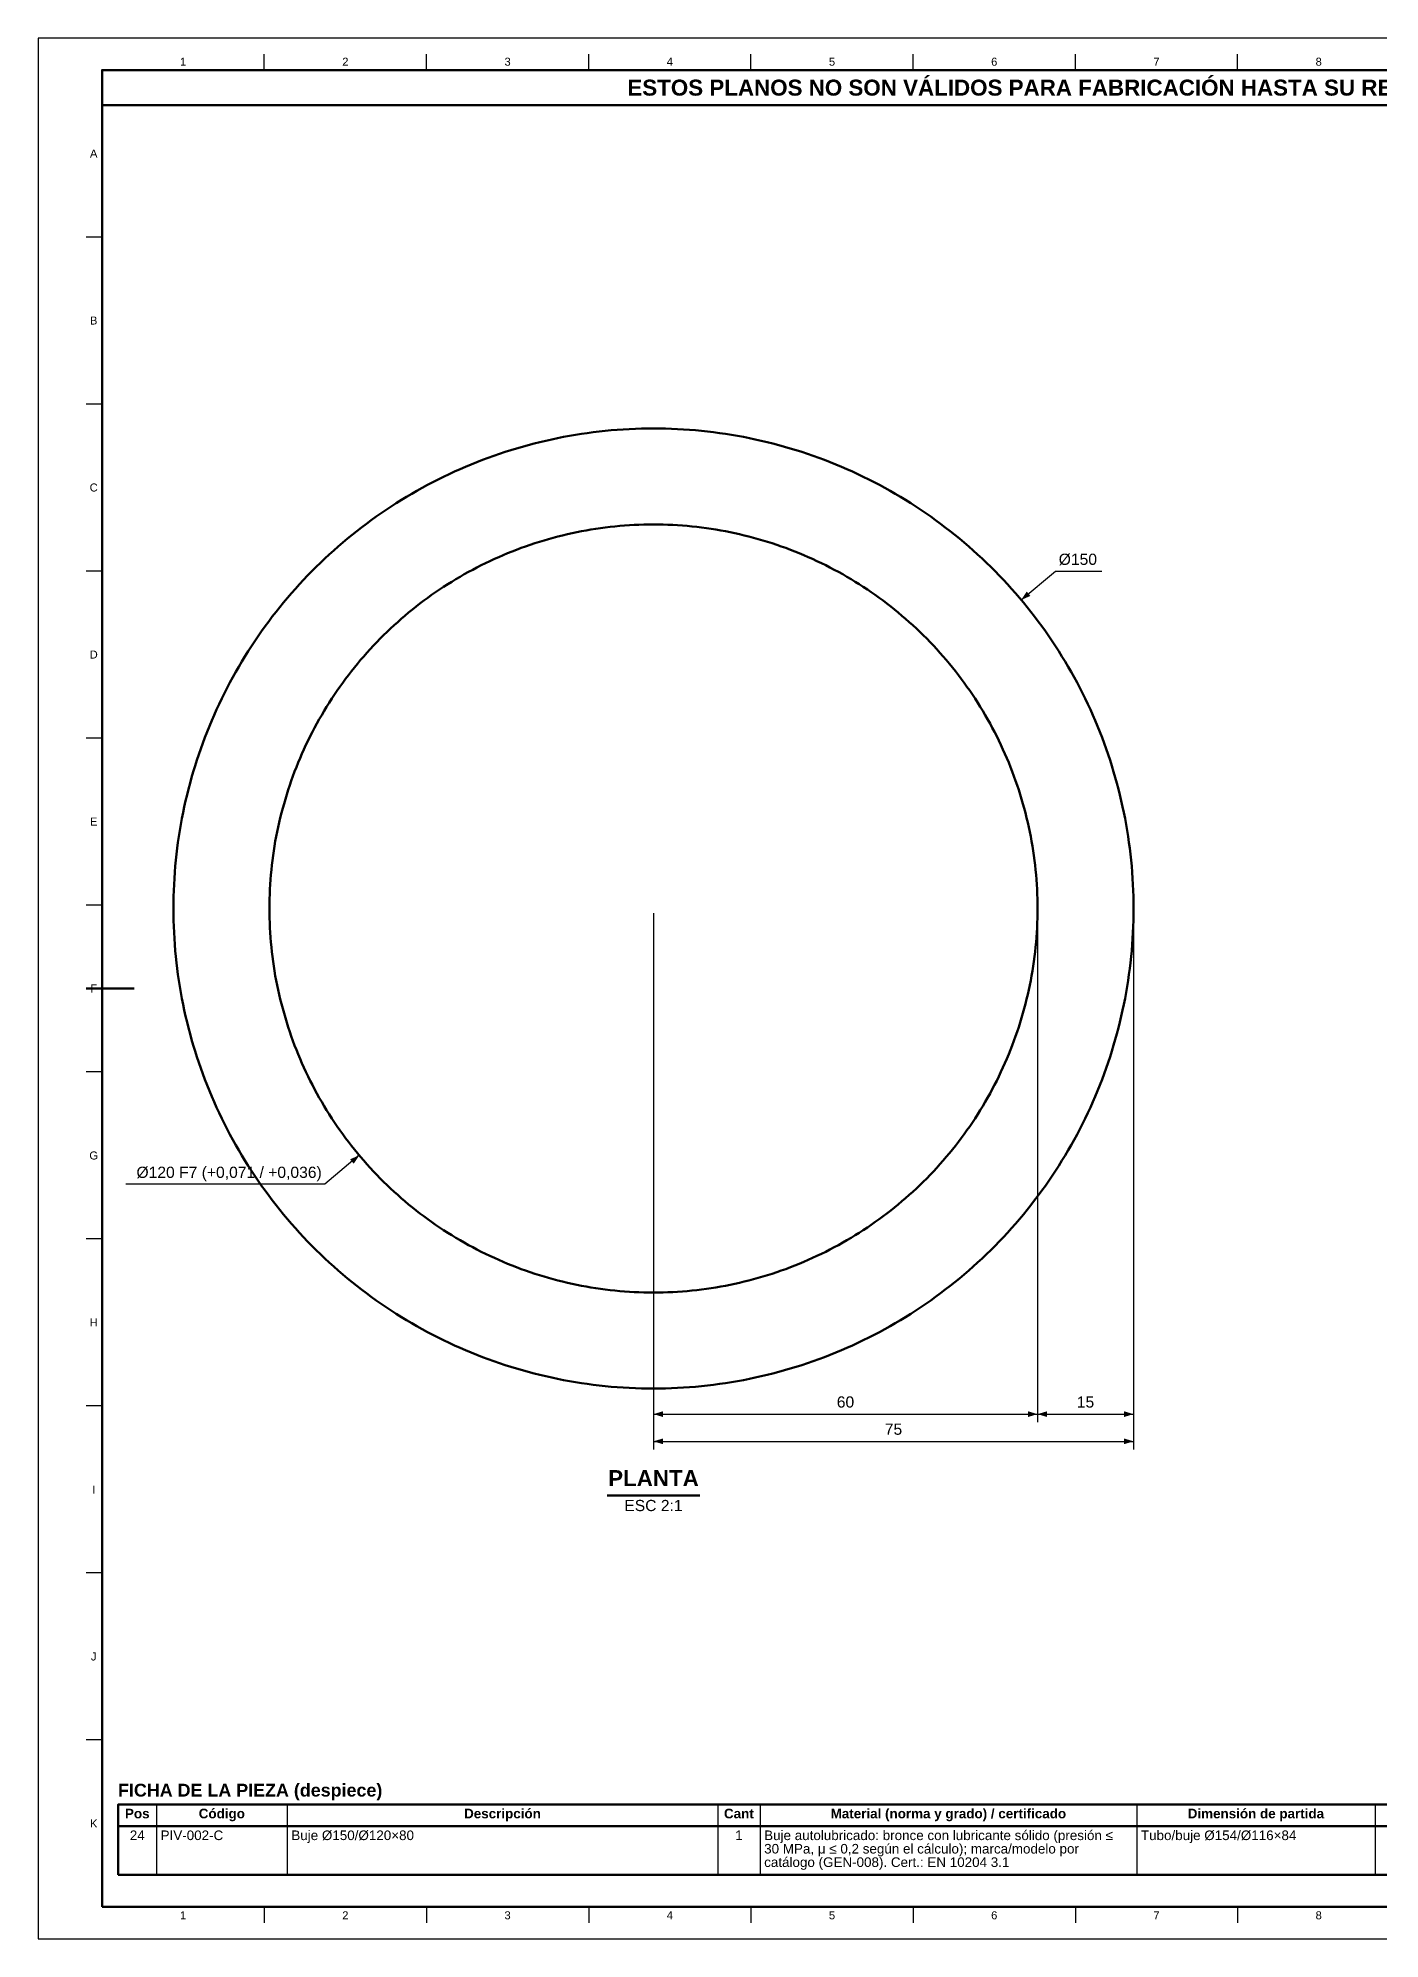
# Model space of a CAD drawing. Header units: millimetres. Extents: x 0 to 841, y 0 to 594.
# Drawn here: x 0 to 419, y 0 to 594 of the extents above; entities that cross this region are included whole.
import ezdxf
from ezdxf.enums import TextEntityAlignment as Align

# ---------------------------------------------------------------- set-up
doc = ezdxf.new("R2010")
doc.units = ezdxf.units.MM
for name, color, linetype, lineweight in [('COTA', 7, 'CONTINUOUS', 25), ('FINA', 7, 'CONTINUOUS', 25), ('MARCO', 7, 'CONTINUOUS', 70), ('TXT', 7, 'CONTINUOUS', 25), ('VIS', 7, 'CONTINUOUS', 50)]:
    doc.layers.add(name, color=color, linetype=linetype, lineweight=lineweight)
doc.styles.add('STD', font='LiberationSans-Regular.ttf')
doc.styles.add('STDB', font='LiberationSans-Bold.ttf')

msp = doc.modelspace()

# ---------------------------------------------------------------- linework, layer by layer
at = {"layer": 'COTA'}
for p, q in [((307.21, 418.42), (317.93, 427.42)), ((317.93, 427.42), (332.38, 427.42)), ((192.3, 320.5), (192.3, 161.5)), ((192.3, 320.5), (192.3, 153)), ((312.3, 320.5), (312.3, 161.5)), ((312.3, 320.5), (312.3, 161.5)), ((342.3, 320.5), (342.3, 161.5)), ((342.3, 320.5), (342.3, 153)), ((100.38, 244.87), (89.65, 235.87)), ((89.65, 235.87), (27.41, 235.87)), ((192.3, 164), (312.3, 164)), ((312.3, 164), (342.3, 164)), ((192.3, 155.5), (342.3, 155.5))]:
    msp.add_line(p, q, dxfattribs=at)
for points in [[(307.21, 418.42), (310.08, 419.66), (308.93, 421.04)], [(100.38, 244.87), (97.5, 243.63), (98.66, 242.25)], [(192.3, 164), (195.3, 163.1), (195.3, 164.9)], [(312.3, 164), (309.3, 164.9), (309.3, 163.1)], [(312.3, 164), (315.3, 163.1), (315.3, 164.9)], [(342.3, 164), (339.3, 164.9), (339.3, 163.1)], [(192.3, 155.5), (195.3, 154.6), (195.3, 156.4)], [(342.3, 155.5), (339.3, 156.4), (339.3, 154.6)]]:
    msp.add_solid(points, dxfattribs=at)
at = {"layer": 'FINA'}
for p, q in [((70.69, 584), (70.69, 589)), ((121.38, 584), (121.38, 589)), ((172.06, 584), (172.06, 589)), ((222.75, 584), (222.75, 589)), ((273.44, 584), (273.44, 589)), ((324.12, 584), (324.12, 589)), ((374.81, 584), (374.81, 589)), ((20, 531.82), (15, 531.82)), ((20, 479.64), (15, 479.64)), ((20, 427.45), (15, 427.45)), ((20, 375.27), (15, 375.27)), ((20, 323.09), (15, 323.09)), ((20, 270.91), (15, 270.91)), ((20, 218.73), (15, 218.73)), ((20, 166.55), (15, 166.55)), ((20, 114.36), (15, 114.36)), ((20, 62.18), (15, 62.18)), ((37.01, 42), (37.01, 20)), ((77.85, 42), (77.85, 20)), ((212.38, 42), (212.38, 20)), ((225.59, 42), (225.59, 20)), ((343.31, 42), (343.31, 20)), ((417.78, 42), (417.78, 20)), ((25, 35.2), (646, 35.2)), ((70.69, 10), (70.69, 5)), ((121.38, 10), (121.38, 5)), ((172.06, 10), (172.06, 5)), ((222.75, 10), (222.75, 5)), ((273.44, 10), (273.44, 5)), ((324.12, 10), (324.12, 5)), ((374.81, 10), (374.81, 5))]:
    msp.add_line(p, q, dxfattribs=at)
msp.add_lwpolyline([(0, 0), (841, 0), (841, 594), (0, 594)], close=True, dxfattribs=at)
at = {"layer": 'MARCO'}
msp.add_line((15, 297), (30, 297), dxfattribs=at)
for points in [[(20, 10), (831, 10), (831, 584), (20, 584)], [(20, 573), (831, 573), (831, 584), (20, 584)]]:
    msp.add_lwpolyline(points, close=True, dxfattribs=at)
at = {"layer": 'VIS'}
for p, q in [((177.84, 138.6), (206.77, 138.6)), ((25, 42), (25, 20)), ((25, 20), (646, 20))]:
    msp.add_line(p, q, dxfattribs=at)
for points in [[(342.3, 322), (342.29, 323.88), (342.25, 325.77), (342.19, 327.65), (342.11, 329.54), (342.01, 331.42), (341.88, 333.3), (341.72, 335.18), (341.54, 337.05), (341.34, 338.93), (341.12, 340.8), (340.87, 342.67), (340.6, 344.53), (340.3, 346.4), (339.99, 348.25), (339.64, 350.11), (339.28, 351.96), (338.89, 353.8), (338.48, 355.64), (338.05, 357.47), (337.59, 359.3), (337.11, 361.13), (336.61, 362.94), (336.08, 364.75), (335.53, 366.56), (334.96, 368.35), (334.37, 370.14), (333.75, 371.92), (333.11, 373.7), (332.45, 375.46), (331.77, 377.22), (331.06, 378.97), (330.34, 380.71), (329.59, 382.44), (328.82, 384.16), (328.03, 385.87), (327.21, 387.57), (326.38, 389.26), (325.52, 390.94), (324.65, 392.61), (323.75, 394.26), (322.83, 395.91), (321.89, 397.54), (320.93, 399.17), (319.95, 400.78), (318.95, 402.37), (317.93, 403.96), (316.89, 405.53), (315.83, 407.09), (314.75, 408.64), (313.65, 410.17), (312.54, 411.69), (311.4, 413.19), (310.24, 414.68), (309.07, 416.15), (307.88, 417.61), (306.67, 419.06), (305.44, 420.49), (304.19, 421.9), (302.93, 423.3), (301.65, 424.68), (300.35, 426.05), (299.03, 427.4), (297.7, 428.73), (296.35, 430.05), (294.98, 431.35), (293.6, 432.63), (292.2, 433.89), (290.79, 435.14), (289.36, 436.37), (287.91, 437.58), (286.46, 438.77), (284.98, 439.94), (283.49, 441.1), (281.99, 442.24), (280.47, 443.35), (278.94, 444.45), (277.39, 445.53), (275.83, 446.59), (274.26, 447.63), (272.68, 448.65), (271.08, 449.65), (269.47, 450.63), (267.84, 451.59), (266.21, 452.53), (264.56, 453.45), (262.91, 454.34), (261.24, 455.22), (259.56, 456.08), (257.87, 456.91), (256.17, 457.72), (254.46, 458.52), (252.74, 459.29), (251.01, 460.03), (249.27, 460.76), (247.52, 461.47), (245.76, 462.15), (244, 462.81), (242.22, 463.45), (240.44, 464.06), (238.65, 464.66), (236.86, 465.23), (235.05, 465.78), (233.24, 466.3), (231.43, 466.81), (229.6, 467.29), (227.78, 467.74), (225.94, 468.18), (224.1, 468.59), (222.26, 468.98), (220.41, 469.34), (218.55, 469.68), (216.7, 470), (214.84, 470.3), (212.97, 470.57), (211.1, 470.82), (209.23, 471.04), (207.36, 471.24), (205.48, 471.42), (203.6, 471.57), (201.72, 471.7), (199.84, 471.81), (197.95, 471.89), (196.07, 471.95), (194.19, 471.99), (192.3, 472), (190.42, 471.99), (188.53, 471.95), (186.65, 471.89), (184.76, 471.81), (182.88, 471.7), (181, 471.57), (179.12, 471.42), (177.25, 471.24), (175.37, 471.04), (173.5, 470.82), (171.63, 470.57), (169.77, 470.3), (167.91, 470), (166.05, 469.68), (164.19, 469.34), (162.34, 468.98), (160.5, 468.59), (158.66, 468.18), (156.83, 467.74), (155, 467.29), (153.18, 466.81), (151.36, 466.3), (149.55, 465.78), (147.75, 465.23), (145.95, 464.66), (144.16, 464.06), (142.38, 463.45), (140.6, 462.81), (138.84, 462.15), (137.08, 461.47), (135.33, 460.76), (133.6, 460.03), (131.87, 459.29), (130.14, 458.52), (128.43, 457.72), (126.73, 456.91), (125.04, 456.08), (123.36, 455.22), (121.7, 454.34), (120.04, 453.45), (118.39, 452.53), (116.76, 451.59), (115.14, 450.63), (113.53, 449.65), (111.93, 448.65), (110.34, 447.63), (108.77, 446.59), (107.21, 445.53), (105.67, 444.45), (104.13, 443.35), (102.62, 442.24), (101.11, 441.1), (99.62, 439.94), (98.15, 438.77), (96.69, 437.58), (95.24, 436.37), (93.81, 435.14), (92.4, 433.89), (91, 432.63), (89.62, 431.35), (88.25, 430.05), (86.9, 428.73), (85.57, 427.4), (84.25, 426.05), (82.96, 424.68), (81.67, 423.3), (80.41, 421.9), (79.16, 420.49), (77.93, 419.06), (76.72, 417.61), (75.53, 416.15), (74.36, 414.68), (73.2, 413.19), (72.07, 411.69), (70.95, 410.17), (69.85, 408.64), (68.77, 407.09), (67.71, 405.53), (66.67, 403.96), (65.65, 402.37), (64.65, 400.78), (63.67, 399.17), (62.71, 397.54), (61.77, 395.91), (60.86, 394.26), (59.96, 392.61), (59.08, 390.94), (58.23, 389.26), (57.39, 387.57), (56.58, 385.87), (55.79, 384.16), (55.02, 382.44), (54.27, 380.71), (53.54, 378.97), (52.83, 377.22), (52.15, 375.46), (51.49, 373.7), (50.85, 371.92), (50.24, 370.14), (49.64, 368.35), (49.07, 366.56), (48.52, 364.75), (48, 362.94), (47.49, 361.13), (47.01, 359.3), (46.56, 357.47), (46.12, 355.64), (45.71, 353.8), (45.32, 351.96), (44.96, 350.11), (44.62, 348.25), (44.3, 346.4), (44, 344.53), (43.73, 342.67), (43.48, 340.8), (43.26, 338.93), (43.06, 337.05), (42.88, 335.18), (42.73, 333.3), (42.6, 331.42), (42.49, 329.54), (42.41, 327.65), (42.35, 325.77), (42.31, 323.88), (42.3, 322), (42.31, 320.12), (42.35, 318.23), (42.41, 316.35), (42.49, 314.46), (42.6, 312.58), (42.73, 310.7), (42.88, 308.82), (43.06, 306.95), (43.26, 305.07), (43.48, 303.2), (43.73, 301.33), (44, 299.47), (44.3, 297.6), (44.62, 295.75), (44.96, 293.89), (45.32, 292.04), (45.71, 290.2), (46.12, 288.36), (46.56, 286.53), (47.01, 284.7), (47.49, 282.87), (48, 281.06), (48.52, 279.25), (49.07, 277.44), (49.64, 275.65), (50.24, 273.86), (50.85, 272.08), (51.49, 270.3), (52.15, 268.54), (52.83, 266.78), (53.54, 265.03), (54.27, 263.29), (55.02, 261.56), (55.79, 259.84), (56.58, 258.13), (57.39, 256.43), (58.23, 254.74), (59.08, 253.06), (59.96, 251.39), (60.86, 249.74), (61.77, 248.09), (62.71, 246.46), (63.67, 244.83), (64.65, 243.22), (65.65, 241.63), (66.67, 240.04), (67.71, 238.47), (68.77, 236.91), (69.85, 235.36), (70.95, 233.83), (72.07, 232.31), (73.2, 230.81), (74.36, 229.32), (75.53, 227.85), (76.72, 226.39), (77.93, 224.94), (79.16, 223.51), (80.41, 222.1), (81.67, 220.7), (82.96, 219.32), (84.25, 217.95), (85.57, 216.6), (86.9, 215.27), (88.25, 213.95), (89.62, 212.65), (91, 211.37), (92.4, 210.11), (93.81, 208.86), (95.24, 207.63), (96.69, 206.42), (98.15, 205.23), (99.62, 204.06), (101.11, 202.9), (102.62, 201.76), (104.13, 200.65), (105.67, 199.55), (107.21, 198.47), (108.77, 197.41), (110.34, 196.37), (111.93, 195.35), (113.53, 194.35), (115.14, 193.37), (116.76, 192.41), (118.39, 191.47), (120.04, 190.55), (121.7, 189.66), (123.36, 188.78), (125.04, 187.92), (126.73, 187.09), (128.43, 186.28), (130.14, 185.48), (131.87, 184.71), (133.6, 183.97), (135.33, 183.24), (137.08, 182.53), (138.84, 181.85), (140.6, 181.19), (142.38, 180.55), (144.16, 179.94), (145.95, 179.34), (147.75, 178.77), (149.55, 178.22), (151.36, 177.7), (153.18, 177.19), (155, 176.71), (156.83, 176.26), (158.66, 175.82), (160.5, 175.41), (162.34, 175.02), (164.19, 174.66), (166.05, 174.32), (167.91, 174), (169.77, 173.7), (171.63, 173.43), (173.5, 173.18), (175.37, 172.96), (177.25, 172.76), (179.12, 172.58), (181, 172.43), (182.88, 172.3), (184.76, 172.19), (186.65, 172.11), (188.53, 172.05), (190.42, 172.01), (192.3, 172), (194.19, 172.01), (196.07, 172.05), (197.95, 172.11), (199.84, 172.19), (201.72, 172.3), (203.6, 172.43), (205.48, 172.58), (207.36, 172.76), (209.23, 172.96), (211.1, 173.18), (212.97, 173.43), (214.84, 173.7), (216.7, 174), (218.55, 174.32), (220.41, 174.66), (222.26, 175.02), (224.1, 175.41), (225.94, 175.82), (227.78, 176.26), (229.6, 176.71), (231.43, 177.19), (233.24, 177.7), (235.05, 178.22), (236.86, 178.77), (238.65, 179.34), (240.44, 179.94), (242.22, 180.55), (244, 181.19), (245.76, 181.85), (247.52, 182.53), (249.27, 183.24), (251.01, 183.97), (252.74, 184.71), (254.46, 185.48), (256.17, 186.28), (257.87, 187.09), (259.56, 187.92), (261.24, 188.78), (262.91, 189.66), (264.56, 190.55), (266.21, 191.47), (267.84, 192.41), (269.47, 193.37), (271.08, 194.35), (272.68, 195.35), (274.26, 196.37), (275.83, 197.41), (277.39, 198.47), (278.94, 199.55), (280.47, 200.65), (281.99, 201.76), (283.49, 202.9), (284.98, 204.06), (286.46, 205.23), (287.91, 206.42), (289.36, 207.63), (290.79, 208.86), (292.2, 210.11), (293.6, 211.37), (294.98, 212.65), (296.35, 213.95), (297.7, 215.27), (299.03, 216.6), (300.35, 217.95), (301.65, 219.32), (302.93, 220.7), (304.19, 222.1), (305.44, 223.51), (306.67, 224.94), (307.88, 226.39), (309.07, 227.85), (310.24, 229.32), (311.4, 230.81), (312.54, 232.31), (313.65, 233.83), (314.75, 235.36), (315.83, 236.91), (316.89, 238.47), (317.93, 240.04), (318.95, 241.63), (319.95, 243.22), (320.93, 244.83), (321.89, 246.46), (322.83, 248.09), (323.75, 249.74), (324.65, 251.39), (325.52, 253.06), (326.38, 254.74), (327.21, 256.43), (328.03, 258.13), (328.82, 259.84), (329.59, 261.56), (330.34, 263.29), (331.06, 265.03), (331.77, 266.78), (332.45, 268.54), (333.11, 270.3), (333.75, 272.08), (334.37, 273.86), (334.96, 275.65), (335.53, 277.44), (336.08, 279.25), (336.61, 281.06), (337.11, 282.87), (337.59, 284.7), (338.05, 286.53), (338.48, 288.36), (338.89, 290.2), (339.28, 292.04), (339.64, 293.89), (339.99, 295.75), (340.3, 297.6), (340.6, 299.47), (340.87, 301.33), (341.12, 303.2), (341.34, 305.07), (341.54, 306.95), (341.72, 308.82), (341.88, 310.7), (342.01, 312.58), (342.11, 314.46), (342.19, 316.35), (342.25, 318.23), (342.29, 320.12), (342.3, 322)], [(312.3, 322), (312.29, 323.51), (312.26, 325.02), (312.22, 326.52), (312.15, 328.03), (312.06, 329.53), (311.96, 331.04), (311.84, 332.54), (311.7, 334.04), (311.53, 335.54), (311.36, 337.04), (311.16, 338.53), (310.94, 340.03), (310.7, 341.52), (310.45, 343), (310.18, 344.49), (309.88, 345.97), (309.57, 347.44), (309.24, 348.91), (308.9, 350.38), (308.53, 351.84), (308.15, 353.3), (307.74, 354.75), (307.32, 356.2), (306.89, 357.64), (306.43, 359.08), (305.95, 360.51), (305.46, 361.94), (304.95, 363.36), (304.42, 364.77), (303.87, 366.17), (303.31, 367.57), (302.73, 368.96), (302.13, 370.35), (301.51, 371.73), (300.88, 373.09), (300.23, 374.45), (299.56, 375.81), (298.88, 377.15), (298.18, 378.48), (297.46, 379.81), (296.72, 381.13), (295.97, 382.43), (295.2, 383.73), (294.42, 385.02), (293.62, 386.3), (292.8, 387.57), (291.97, 388.83), (291.13, 390.07), (290.26, 391.31), (289.38, 392.53), (288.49, 393.75), (287.58, 394.95), (286.66, 396.14), (285.72, 397.32), (284.76, 398.49), (283.79, 399.65), (282.81, 400.79), (281.81, 401.92), (280.8, 403.04), (279.78, 404.15), (278.74, 405.24), (277.69, 406.32), (276.62, 407.38), (275.54, 408.44), (274.45, 409.48), (273.34, 410.5), (272.22, 411.51), (271.09, 412.51), (269.95, 413.49), (268.79, 414.46), (267.62, 415.42), (266.44, 416.35), (265.25, 417.28), (264.05, 418.19), (262.84, 419.08), (261.61, 419.96), (260.37, 420.82), (259.13, 421.67), (257.87, 422.5), (256.6, 423.32), (255.32, 424.12), (254.03, 424.9), (252.74, 425.67), (251.43, 426.42), (250.11, 427.16), (248.79, 427.87), (247.45, 428.58), (246.11, 429.26), (244.76, 429.93), (243.39, 430.58), (242.03, 431.21), (240.65, 431.83), (239.27, 432.43), (237.87, 433.01), (236.48, 433.57), (235.07, 434.12), (233.66, 434.65), (232.24, 435.16), (230.81, 435.65), (229.38, 436.13), (227.95, 436.58), (226.5, 437.02), (225.06, 437.44), (223.6, 437.85), (222.14, 438.23), (220.68, 438.6), (219.21, 438.94), (217.74, 439.27), (216.27, 439.58), (214.79, 439.87), (213.3, 440.15), (211.82, 440.4), (210.33, 440.64), (208.84, 440.86), (207.34, 441.05), (205.84, 441.23), (204.34, 441.39), (202.84, 441.54), (201.34, 441.66), (199.84, 441.76), (198.33, 441.85), (196.82, 441.91), (195.32, 441.96), (193.81, 441.99), (192.3, 442), (190.79, 441.99), (189.29, 441.96), (187.78, 441.91), (186.27, 441.85), (184.77, 441.76), (183.26, 441.66), (181.76, 441.54), (180.26, 441.39), (178.76, 441.23), (177.26, 441.05), (175.77, 440.86), (174.27, 440.64), (172.78, 440.4), (171.3, 440.15), (169.82, 439.87), (168.34, 439.58), (166.86, 439.27), (165.39, 438.94), (163.92, 438.6), (162.46, 438.23), (161, 437.85), (159.55, 437.44), (158.1, 437.02), (156.66, 436.58), (155.22, 436.13), (153.79, 435.65), (152.36, 435.16), (150.94, 434.65), (149.53, 434.12), (148.13, 433.57), (146.73, 433.01), (145.34, 432.43), (143.95, 431.83), (142.58, 431.21), (141.21, 430.58), (139.85, 429.93), (138.5, 429.26), (137.15, 428.58), (135.82, 427.87), (134.49, 427.16), (133.17, 426.42), (131.87, 425.67), (130.57, 424.9), (129.28, 424.12), (128, 423.32), (126.73, 422.5), (125.48, 421.67), (124.23, 420.82), (122.99, 419.96), (121.77, 419.08), (120.55, 418.19), (119.35, 417.28), (118.16, 416.35), (116.98, 415.42), (115.81, 414.46), (114.65, 413.49), (113.51, 412.51), (112.38, 411.51), (111.26, 410.5), (110.16, 409.48), (109.06, 408.44), (107.98, 407.38), (106.92, 406.32), (105.86, 405.24), (104.83, 404.15), (103.8, 403.04), (102.79, 401.92), (101.79, 400.79), (100.81, 399.65), (99.84, 398.49), (98.89, 397.32), (97.95, 396.14), (97.02, 394.95), (96.11, 393.75), (95.22, 392.53), (94.34, 391.31), (93.48, 390.07), (92.63, 388.83), (91.8, 387.57), (90.98, 386.3), (90.18, 385.02), (89.4, 383.73), (88.63, 382.43), (87.88, 381.13), (87.14, 379.81), (86.43, 378.48), (85.72, 377.15), (85.04, 375.81), (84.37, 374.45), (83.72, 373.09), (83.09, 371.73), (82.47, 370.35), (81.87, 368.96), (81.29, 367.57), (80.73, 366.17), (80.18, 364.77), (79.65, 363.36), (79.14, 361.94), (78.65, 360.51), (78.17, 359.08), (77.72, 357.64), (77.28, 356.2), (76.86, 354.75), (76.46, 353.3), (76.07, 351.84), (75.71, 350.38), (75.36, 348.91), (75.03, 347.44), (74.72, 345.97), (74.43, 344.49), (74.15, 343), (73.9, 341.52), (73.66, 340.03), (73.45, 338.53), (73.25, 337.04), (73.07, 335.54), (72.91, 334.04), (72.77, 332.54), (72.64, 331.04), (72.54, 329.53), (72.45, 328.03), (72.39, 326.52), (72.34, 325.02), (72.31, 323.51), (72.3, 322), (72.31, 320.49), (72.34, 318.98), (72.39, 317.48), (72.45, 315.97), (72.54, 314.47), (72.64, 312.96), (72.77, 311.46), (72.91, 309.96), (73.07, 308.46), (73.25, 306.96), (73.45, 305.47), (73.66, 303.97), (73.9, 302.48), (74.15, 301), (74.43, 299.51), (74.72, 298.03), (75.03, 296.56), (75.36, 295.09), (75.71, 293.62), (76.07, 292.16), (76.46, 290.7), (76.86, 289.25), (77.28, 287.8), (77.72, 286.36), (78.17, 284.92), (78.65, 283.49), (79.14, 282.06), (79.65, 280.64), (80.18, 279.23), (80.73, 277.83), (81.29, 276.43), (81.87, 275.04), (82.47, 273.65), (83.09, 272.27), (83.72, 270.91), (84.37, 269.55), (85.04, 268.19), (85.72, 266.85), (86.43, 265.52), (87.14, 264.19), (87.88, 262.87), (88.63, 261.57), (89.4, 260.27), (90.18, 258.98), (90.98, 257.7), (91.8, 256.43), (92.63, 255.17), (93.48, 253.93), (94.34, 252.69), (95.22, 251.47), (96.11, 250.25), (97.02, 249.05), (97.95, 247.86), (98.89, 246.68), (99.84, 245.51), (100.81, 244.35), (101.79, 243.21), (102.79, 242.08), (103.8, 240.96), (104.83, 239.85), (105.86, 238.76), (106.92, 237.68), (107.98, 236.62), (109.06, 235.56), (110.16, 234.52), (111.26, 233.5), (112.38, 232.49), (113.51, 231.49), (114.65, 230.51), (115.81, 229.54), (116.98, 228.58), (118.16, 227.65), (119.35, 226.72), (120.55, 225.81), (121.77, 224.92), (122.99, 224.04), (124.23, 223.18), (125.48, 222.33), (126.73, 221.5), (128, 220.68), (129.28, 219.88), (130.57, 219.1), (131.87, 218.33), (133.17, 217.58), (134.49, 216.84), (135.82, 216.13), (137.15, 215.42), (138.5, 214.74), (139.85, 214.07), (141.21, 213.42), (142.58, 212.79), (143.95, 212.17), (145.34, 211.57), (146.73, 210.99), (148.13, 210.43), (149.53, 209.88), (150.94, 209.35), (152.36, 208.84), (153.79, 208.35), (155.22, 207.87), (156.66, 207.42), (158.1, 206.98), (159.55, 206.56), (161, 206.15), (162.46, 205.77), (163.92, 205.4), (165.39, 205.06), (166.86, 204.73), (168.34, 204.42), (169.82, 204.13), (171.3, 203.85), (172.78, 203.6), (174.27, 203.36), (175.77, 203.14), (177.26, 202.95), (178.76, 202.77), (180.26, 202.61), (181.76, 202.46), (183.26, 202.34), (184.77, 202.24), (186.27, 202.15), (187.78, 202.09), (189.29, 202.04), (190.79, 202.01), (192.3, 202), (193.81, 202.01), (195.32, 202.04), (196.82, 202.09), (198.33, 202.15), (199.84, 202.24), (201.34, 202.34), (202.84, 202.46), (204.34, 202.61), (205.84, 202.77), (207.34, 202.95), (208.84, 203.14), (210.33, 203.36), (211.82, 203.6), (213.3, 203.85), (214.79, 204.13), (216.27, 204.42), (217.74, 204.73), (219.21, 205.06), (220.68, 205.4), (222.14, 205.77), (223.6, 206.15), (225.06, 206.56), (226.5, 206.98), (227.95, 207.42), (229.38, 207.87), (230.81, 208.35), (232.24, 208.84), (233.66, 209.35), (235.07, 209.88), (236.48, 210.43), (237.87, 210.99), (239.27, 211.57), (240.65, 212.17), (242.03, 212.79), (243.39, 213.42), (244.76, 214.07), (246.11, 214.74), (247.45, 215.42), (248.79, 216.13), (250.11, 216.84), (251.43, 217.58), (252.74, 218.33), (254.03, 219.1), (255.32, 219.88), (256.6, 220.68), (257.87, 221.5), (259.13, 222.33), (260.37, 223.18), (261.61, 224.04), (262.84, 224.92), (264.05, 225.81), (265.25, 226.72), (266.44, 227.65), (267.62, 228.58), (268.79, 229.54), (269.95, 230.51), (271.09, 231.49), (272.22, 232.49), (273.34, 233.5), (274.45, 234.52), (275.54, 235.56), (276.62, 236.62), (277.69, 237.68), (278.74, 238.76), (279.78, 239.85), (280.8, 240.96), (281.81, 242.08), (282.81, 243.21), (283.79, 244.35), (284.76, 245.51), (285.72, 246.68), (286.66, 247.86), (287.58, 249.05), (288.49, 250.25), (289.38, 251.47), (290.26, 252.69), (291.13, 253.93), (291.97, 255.17), (292.8, 256.43), (293.62, 257.7), (294.42, 258.98), (295.2, 260.27), (295.97, 261.57), (296.72, 262.87), (297.46, 264.19), (298.18, 265.52), (298.88, 266.85), (299.56, 268.19), (300.23, 269.55), (300.88, 270.91), (301.51, 272.27), (302.13, 273.65), (302.73, 275.04), (303.31, 276.43), (303.87, 277.83), (304.42, 279.23), (304.95, 280.64), (305.46, 282.06), (305.95, 283.49), (306.43, 284.92), (306.89, 286.36), (307.32, 287.8), (307.74, 289.25), (308.15, 290.7), (308.53, 292.16), (308.9, 293.62), (309.24, 295.09), (309.57, 296.56), (309.88, 298.03), (310.18, 299.51), (310.45, 301), (310.7, 302.48), (310.94, 303.97), (311.16, 305.47), (311.36, 306.96), (311.53, 308.46), (311.7, 309.96), (311.84, 311.46), (311.96, 312.96), (312.06, 314.47), (312.15, 315.97), (312.22, 317.48), (312.26, 318.98), (312.29, 320.49), (312.3, 322)]]:
    msp.add_lwpolyline(points, dxfattribs=at)
msp.add_lwpolyline([(25, 35.2), (646, 35.2), (646, 42), (25, 42)], close=True, dxfattribs=at)

# ---------------------------------------------------------------- texts
at = {"layer": 'TXT'}
for s, height, style, p in [('1', 2.5, 'STD', (45.34, 586.6)), ('2', 2.5, 'STD', (96.03, 586.6)), ('3', 2.5, 'STD', (146.72, 586.6)), ('ESTOS PLANOS NO SON VÁLIDOS PARA FABRICACIÓN HASTA SU REVISIÓN Y APROBACIÓN POR UN INGENIERO CALCULISTA HABILITADO.', 5, 'STDB', (425.5, 578.5)), ('4', 2.5, 'STD', (197.41, 586.6)), ('5', 2.5, 'STD', (248.09, 586.6)), ('6', 2.5, 'STD', (298.78, 586.6)), ('7', 2.5, 'STD', (349.47, 586.6)), ('8', 2.5, 'STD', (400.16, 586.6)), ('A', 2.5, 'STD', (17.4, 557.91)), ('B', 2.5, 'STD', (17.4, 505.73)), ('C', 2.5, 'STD', (17.4, 453.55)), ('D', 2.5, 'STD', (17.4, 401.36)), ('E', 2.5, 'STD', (17.4, 349.18)), ('F', 2.5, 'STD', (17.4, 297)), ('G', 2.5, 'STD', (17.4, 244.82)), ('H', 2.5, 'STD', (17.4, 192.64)), ('I', 2.5, 'STD', (17.4, 140.45)), ('J', 2.5, 'STD', (17.4, 88.27)), ('K', 2.5, 'STD', (17.4, 36.09)), ('Pos', 3, 'STDB', (31.01, 39.2)), ('Código', 3, 'STDB', (57.43, 39.2)), ('Descripción', 3, 'STDB', (145.12, 39.2)), ('Cant', 3, 'STDB', (218.99, 39.2)), ('Material (norma y grado) / certificado', 3, 'STDB', (284.45, 39.2)), ('Dimensión de partida', 3, 'STDB', (380.54, 39.2)), ('24', 3, 'STD', (31.01, 32.4)), ('1', 3, 'STD', (218.99, 32.4)), ('1', 2.5, 'STD', (45.34, 7.4)), ('2', 2.5, 'STD', (96.03, 7.4)), ('3', 2.5, 'STD', (146.72, 7.4)), ('4', 2.5, 'STD', (197.41, 7.4)), ('5', 2.5, 'STD', (248.09, 7.4)), ('6', 2.5, 'STD', (298.78, 7.4)), ('7', 2.5, 'STD', (349.47, 7.4)), ('8', 2.5, 'STD', (400.16, 7.4))]:
    msp.add_text(s, height=height, dxfattribs=dict(at, style=style)).set_placement(p, align=Align.MIDDLE_CENTER)
at = {"layer": 'TXT', "style": 'STD'}
msp.add_text('Ø150', height=3.5, dxfattribs=at).set_placement((318.93, 428.32), align=Align.BOTTOM_LEFT)
msp.add_text('Ø120 F7 (+0,071 / +0,036)', height=3.5, dxfattribs=at).set_placement((88.65, 236.77), align=Align.BOTTOM_RIGHT)
at = {"layer": 'TXT'}
for s, height, style, p in [('60', 3.5, 'STD', (252.3, 165)), ('15', 3.5, 'STD', (327.3, 165)), ('75', 3.5, 'STD', (267.3, 156.5)), ('PLANTA', 5, 'STDB', (192.3, 140))]:
    msp.add_text(s, height=height, dxfattribs=dict(at, style=style)).set_placement(p, align=Align.BOTTOM_CENTER)
at = {"layer": 'TXT', "style": 'STD'}
msp.add_text('ESC 2:1', height=3.5, dxfattribs=at).set_placement((192.3, 137.2), align=Align.TOP_CENTER)
at = {"layer": 'TXT', "style": 'STDB'}
msp.add_text('FICHA DE LA PIEZA (despiece)', height=4, dxfattribs=at).set_placement((25, 48.5), align=Align.TOP_LEFT)
at = {"layer": 'TXT', "style": 'STD'}
for s, p in [('PIV-002-C', (38.31, 32.4)), ('Buje Ø150/Ø120×80', (79.15, 32.4)), ('30 MPa, μ ≤ 0,2 según el cálculo); marca/modelo por', (226.89, 28.2)), ('Buje autolubricado: bronce con lubricante sólido (presión ≤', (226.89, 32.4)), ('Tubo/buje Ø154/Ø116×84', (344.61, 32.4)), ('catálogo (GEN-008). Cert.: EN 10204 3.1', (226.89, 24))]:
    msp.add_text(s, height=3, dxfattribs=at).set_placement(p, align=Align.MIDDLE_LEFT)

doc.saveas('drawing.dxf')
